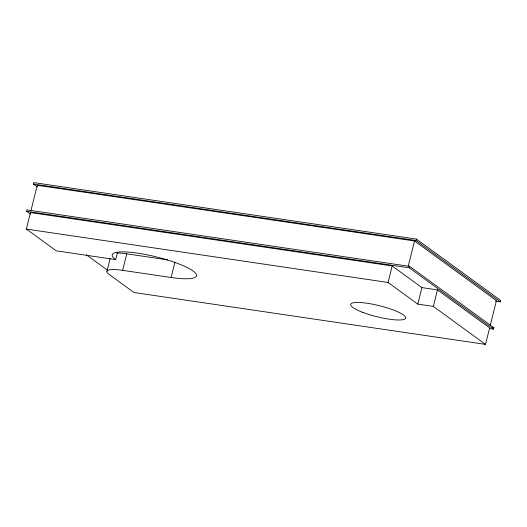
<?xml version="1.0" encoding="UTF-8"?>
<svg xmlns="http://www.w3.org/2000/svg" width="527" height="527" viewBox="0 0 527 527"><rect width="100%" height="100%" fill="white"/><g stroke="black" fill="none" stroke-linecap="round" stroke-linejoin="round"><path stroke-width="0.79" d="M30.592 214.212L26.607 211.314L26.969 209.884L409.611 266.366L493.852 327.695L493.489 329.131L489.418 328.532M37.391 186.933L33.412 184.035L33.768 182.599L416.409 239.087L500.65 300.416L500.294 301.852L495.406 301.128M26.35 229.074L30.467 212.559L392.174 265.957L421.916 287.61L437.463 289.903L489.636 327.886L485.519 344.401L133.996 292.505L109.036 274.336A26.844 5.349 14 0 1 122.639 270.344L171.104 277.498A43.425 8.656 14 0 0 193.106 271.043A43.425 8.656 14 0 0 137.652 253.151A43.425 8.656 14 0 0 115.65 259.607L56.244 250.839L26.35 229.074L388.056 282.465L417.799 304.119L433.346 306.418L485.519 344.401M31.021 210.345L37.265 185.28L414.518 240.971L496.434 300.607L490.189 325.666M106.968 271.28L110.143 258.52M115.65 259.607L117.449 252.387M122.639 270.344L126.757 253.836L167.645 259.87M171.104 277.498L174.964 262.018M388.056 282.465L392.174 265.957M408.273 266.03L414.518 240.971M493.489 329.131L409.248 267.802L409.611 266.366M500.294 301.852L416.053 240.523L416.409 239.087M417.799 304.119L421.916 287.61M433.346 306.418L437.463 289.903M33.412 184.035L416.053 240.523M26.607 211.314L409.248 267.802M492.218 327.458L493.852 327.695M86.309 254.778L107.534 270.232M116.915 253.052A26.844 5.349 14 0 1 126.757 253.836M362.82 312.366A28.313 5.645 14 0 0 405.632 318.176A28.313 5.645 14 0 0 366.133 303.117A28.313 5.645 14 0 0 362.82 312.366"/></g></svg>
